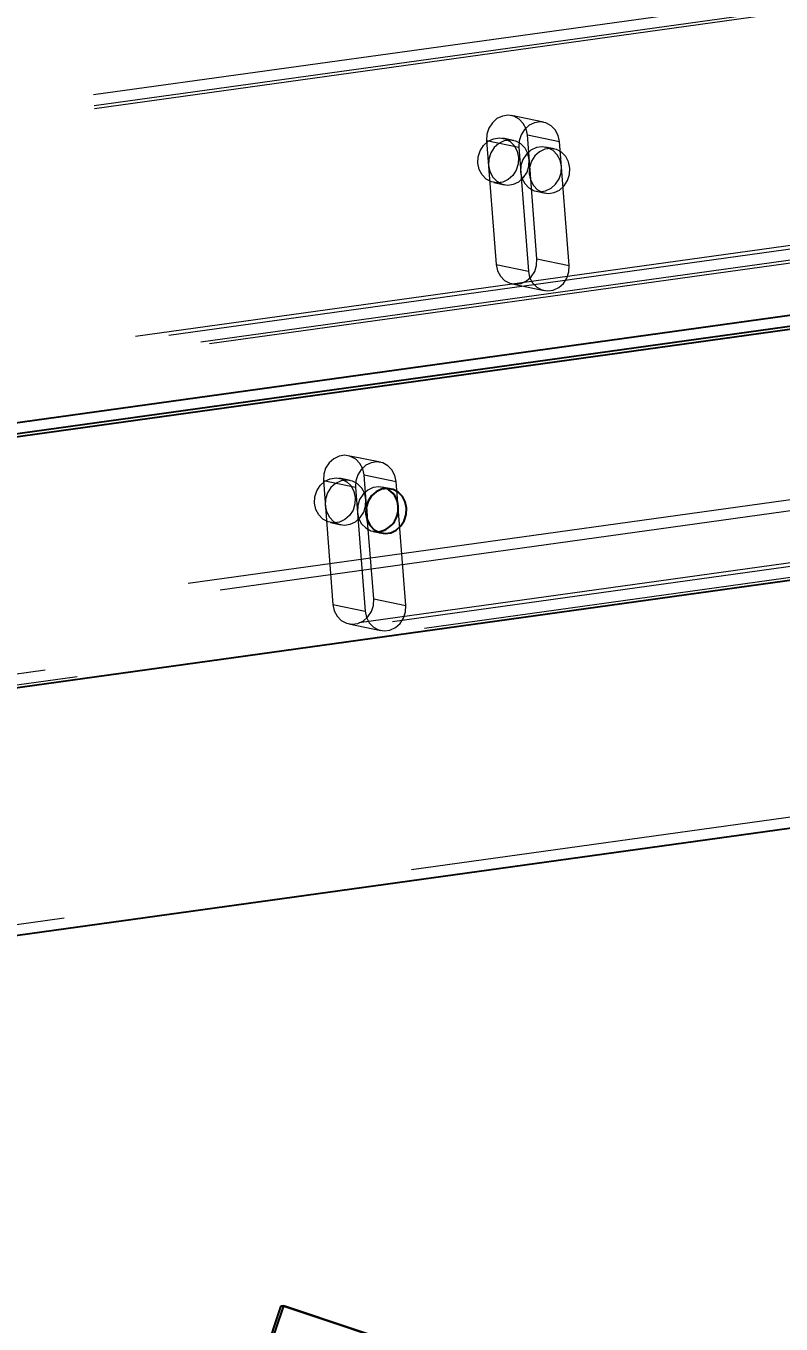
# Model space of a CAD drawing. Header units: millimetres. Extents: x 122 to 2816, y -707 to 556.
# Drawn here: x 674.863 to 676.23, y 299.546 to 301.897 of the extents above; entities that cross this region are included whole.
import ezdxf

# ---------------------------------------------------------------- set-up
doc = ezdxf.new("R2010")
doc.units = ezdxf.units.MM
doc.header["$PDSIZE"] = -1
doc.linetypes.add('HIDDEN', pattern=[1.905, 1.27, -0.635])
doc.layers.add('FORMAT', color=7, linetype='Continuous')
doc.styles.add('SLDTEXTSTYLE7', font='TXT', dxfattribs={"width": 0.75})
doc.dimstyles.new('SLDDIMSTYLE3', dxfattribs={"dimtxt": 1.852083, "dimasz": 1.852083, "dimexe": 0, "dimexo": 0.625, "dimgap": 0.463021, "dimtad": 1, "dimdec": 0, "dimlfac": 110, "dimrnd": 1e-09, "dimzin": 12, "dimtxsty": 'SLDTEXTSTYLE7', "dimsah": 1, "dimcen": 2.5, "dimazin": 3, "dimtfac": 1, "dimtdec": 0, "dimtmove": 0, "dimatfit": 3, "dimfrac": 2, "dimtzin": 12})

# ---------------------------------------------------------------- blocks, each defined once
blk = doc.blocks.new('*D1067')
at = {"layer": 'Defpoints', "color": 0}
for p in [(676.2391, 299.5884), (731.8934, 299.5884), (673.5119, 291.4066)]:
    blk.add_point(p, dxfattribs=at)
at = {"layer": 'FORMAT', "color": 0, "lineweight": -2}
for p, q in [((676.3016, 299.5884), (731.8934, 299.5884)), ((731.8934, 297.7363), (731.8934, 293.2586)), ((673.5744, 291.4066), (731.8934, 291.4066)), ((731.8934, 291.4066), (731.8934, 285.3873))]:
    blk.add_line(p, q, dxfattribs=at)
at = {"layer": 'FORMAT', "color": 0}
for points in [[(731.5847, 297.7363), (732.2021, 297.7363), (731.8934, 299.5884)], [(731.5847, 293.2586), (732.2021, 293.2586), (731.8934, 291.4066)]]:
    blk.add_solid(points, dxfattribs=at)
at = {"layer": 'FORMAT', "color": 0, "insert": (729.5783, 287.4709), "char_height": 1.85208, "attachment_point": 2, "rotation": 90, "style": 'SLDTEXTSTYLE7'}
blk.add_mtext('\\A1;900', dxfattribs=at)

msp = doc.modelspace()

# ---------------------------------------------------------------- linework, layer by layer
at = {"color": 7, "linetype": 'HIDDEN', "lineweight": 18}
for p, q in [((673.174154, 301.072994), (681.369485, 302.212255)), ((678.129622, 302.209218), (673.199725, 301.523897)), ((673.234494, 301.074702), (681.347872, 302.20257)), ((678.131156, 302.189391), (673.257815, 301.511931)), ((673.292584, 301.062736), (681.405962, 302.190604)), ((678.131566, 302.184103), (673.273305, 301.50874)), ((673.269264, 300.625507), (681.382641, 301.753375)), ((673.308075, 301.059545), (678.166335, 301.734909)), ((675.80004, 301.722644), (675.74195, 301.734609)), ((675.745427, 301.68969), (675.726064, 301.693678)), ((675.770576, 301.699668), (675.828666, 301.687702)), ((675.78796, 301.475071), (675.770576, 301.699668)), ((675.696818, 301.689415), (675.754908, 301.677449)), ((675.696818, 301.689415), (675.714202, 301.464817)), ((675.754908, 301.677449), (675.772293, 301.452852)), ((675.819008, 301.674533), (675.803517, 301.677724)), ((675.846051, 301.463105), (675.828666, 301.687702)), ((675.709557, 301.613543), (675.72892, 301.609554)), ((675.78701, 301.597588), (675.802501, 301.594398)), ((675.714202, 301.464817), (675.772293, 301.452852)), ((675.78796, 301.475071), (675.846051, 301.463105)), ((675.742828, 301.429876), (675.800918, 301.41791)), ((673.327354, 300.613542), (678.200695, 301.291001)), ((669.805194, 300.029909), (678.000525, 301.16917)), ((669.865534, 300.031617), (677.978911, 301.159485)), ((669.923624, 300.019651), (678.037002, 301.147519)), ((675.504329, 301.106781), (675.446239, 301.118747)), ((675.474864, 301.083806), (675.532955, 301.07184)), ((675.479239, 301.027284), (675.474864, 301.083806)), ((675.401106, 301.073552), (675.459197, 301.061587)), ((675.401106, 301.073552), (675.418491, 300.848955)), ((675.449716, 301.073827), (675.430352, 301.077816)), ((675.459197, 301.061587), (675.476581, 300.836989)), ((675.523297, 301.058671), (675.507806, 301.061862)), ((675.550339, 300.847242), (675.532955, 301.07184)), ((675.413846, 300.99768), (675.433209, 300.993692)), ((675.492249, 300.859208), (675.481331, 301.000258)), ((675.491299, 300.981726), (675.50679, 300.978535)), ((675.418491, 300.848955), (675.476581, 300.836989)), ((675.492249, 300.859208), (675.550339, 300.847242)), ((675.447117, 300.814014), (675.505207, 300.802048)), ((669.900303, 299.582422), (678.013681, 300.71029)), ((675.928492, 299.377822), (675.324777, 299.579006))]:
    msp.add_line(p, q, dxfattribs=at)
at = {"color": 7, "linetype": 'Continuous', "lineweight": 25}
for p, q in [((677.236499, 301.510308), (674.589533, 301.142344)), ((677.249846, 301.492122), (674.591068, 301.122516)), ((677.253406, 301.487273), (674.591477, 301.117229)), ((674.626247, 300.668034), (677.541037, 301.073229)), ((675.481331, 301.000258), (675.479239, 301.027284)), ((674.660607, 300.224127), (677.854608, 300.668136)), ((675.328673, 299.579006), (673.029469, 292.679292)), ((674.458924, 296.980656), (675.324777, 299.579006)), ((675.324777, 299.579006), (675.328673, 299.579006)), ((675.932388, 299.377822), (675.328673, 299.579006))]:
    msp.add_line(p, q, dxfattribs=at)
at = {"color": 7, "linetype": 'HIDDEN', "lineweight": 18, "flags": 128}
for points in [[(675.770576, 301.699668), (675.7682, 301.71085), (675.763029, 301.720711), (675.755482, 301.728452), (675.74617, 301.733445), (675.735848, 301.735287), (675.725351, 301.733828), (675.71553, 301.729186), (675.707181, 301.721737), (675.70098, 301.712085), (675.69743, 301.701012), (675.696818, 301.689415)], [(675.828666, 301.687702), (675.82629, 301.698884), (675.82112, 301.708745), (675.813572, 301.716486), (675.80426, 301.72148), (675.793938, 301.723321), (675.783441, 301.721862), (675.77362, 301.71722), (675.765271, 301.709772), (675.75907, 301.70012), (675.75552, 301.689046), (675.754908, 301.677449)], [(675.680931, 301.648484), (675.681544, 301.660081), (675.685094, 301.671155), (675.691295, 301.680806), (675.699644, 301.688255), (675.709464, 301.692897), (675.719961, 301.694356), (675.730284, 301.692514), (675.739596, 301.687521), (675.747143, 301.67978), (675.752314, 301.669919), (675.754689, 301.658737), (675.754077, 301.64714), (675.750527, 301.636067), (675.744326, 301.626415), (675.735977, 301.618966), (675.726156, 301.614324), (675.715659, 301.612865), (675.705337, 301.614707), (675.696025, 301.6197), (675.688477, 301.627441), (675.683307, 301.637302), (675.680931, 301.648484)], [(675.774053, 301.654749), (675.771677, 301.665931), (675.766506, 301.675792), (675.758959, 301.683532), (675.749647, 301.688526), (675.739325, 301.690368), (675.728828, 301.688908), (675.719007, 301.684267), (675.710658, 301.676818), (675.704457, 301.667166), (675.700907, 301.656093), (675.700295, 301.644495), (675.70267, 301.633313), (675.707841, 301.623452), (675.715388, 301.615712), (675.7247, 301.610718), (675.735023, 301.608876), (675.745519, 301.610336), (675.75534, 301.614978), (675.763689, 301.622426), (675.76989, 301.632078), (675.77344, 301.643151), (675.774053, 301.654749)], [(675.832143, 301.642783), (675.829767, 301.653965), (675.824597, 301.663826), (675.817049, 301.671567), (675.807737, 301.67656), (675.797415, 301.678402), (675.786918, 301.676943), (675.777097, 301.672301), (675.768748, 301.664852), (675.762547, 301.6552), (675.758997, 301.644127), (675.758385, 301.63253), (675.76076, 301.621347), (675.765931, 301.611487), (675.773478, 301.603746), (675.78279, 301.598752), (675.793113, 301.596911), (675.80361, 301.59837), (675.81343, 301.603012), (675.821779, 301.61046), (675.82798, 301.620112), (675.83153, 301.631186), (675.832143, 301.642783)], [(675.847633, 301.639592), (675.845258, 301.650774), (675.840087, 301.660635), (675.83254, 301.668376), (675.823228, 301.673369), (675.812905, 301.675211), (675.802409, 301.673752), (675.792588, 301.66911), (675.784239, 301.661661), (675.778038, 301.652009), (675.774488, 301.640936), (675.773875, 301.629339), (675.776251, 301.618157), (675.781422, 301.608296), (675.788969, 301.600555), (675.798281, 301.595562), (675.808603, 301.59372), (675.8191, 301.595179), (675.828921, 301.599821), (675.83727, 301.60727), (675.843471, 301.616921), (675.847021, 301.627995), (675.847633, 301.639592)], [(675.714202, 301.464817), (675.716578, 301.453635), (675.721749, 301.443775), (675.729296, 301.436034), (675.738608, 301.43104), (675.74893, 301.429199), (675.759427, 301.430658), (675.769248, 301.4353), (675.777597, 301.442748), (675.783798, 301.4524), (675.787348, 301.463473), (675.78796, 301.475071)], [(675.772293, 301.452852), (675.774668, 301.44167), (675.779839, 301.431809), (675.787386, 301.424068), (675.796698, 301.419074), (675.807021, 301.417233), (675.817517, 301.418692), (675.827338, 301.423334), (675.835687, 301.430783), (675.841888, 301.440434), (675.845438, 301.451508), (675.846051, 301.463105)], [(675.474864, 301.083806), (675.472489, 301.094988), (675.467318, 301.104849), (675.459771, 301.112589), (675.450459, 301.117583), (675.440136, 301.119425), (675.42964, 301.117965), (675.419819, 301.113323), (675.41147, 301.105875), (675.405269, 301.096223), (675.401719, 301.08515), (675.401106, 301.073552)], [(675.532955, 301.07184), (675.530579, 301.083022), (675.525408, 301.092883), (675.517861, 301.100624), (675.508549, 301.105617), (675.498227, 301.107459), (675.48773, 301.106), (675.477909, 301.101358), (675.46956, 301.093909), (675.463359, 301.084257), (675.459809, 301.073184), (675.459197, 301.061587)], [(675.38522, 301.032621), (675.385832, 301.044219), (675.389383, 301.055292), (675.395583, 301.064944), (675.403932, 301.072393), (675.413753, 301.077035), (675.42425, 301.078494), (675.434573, 301.076652), (675.443885, 301.071658), (675.451432, 301.063918), (675.456603, 301.054057), (675.458978, 301.042875), (675.458366, 301.031277), (675.454815, 301.020204), (675.448615, 301.010552), (675.440266, 301.003104), (675.430445, 300.998462), (675.419948, 300.997002), (675.409625, 300.998844), (675.400313, 301.003838), (675.392766, 301.011578), (675.387595, 301.021439), (675.38522, 301.032621)], [(675.478341, 301.038886), (675.475966, 301.050068), (675.470795, 301.059929), (675.463248, 301.06767), (675.453936, 301.072663), (675.443613, 301.074505), (675.433117, 301.073046), (675.423296, 301.068404), (675.414947, 301.060955), (675.408746, 301.051303), (675.405196, 301.04023), (675.404583, 301.028633), (675.406959, 301.017451), (675.41213, 301.00759), (675.419677, 300.999849), (675.428989, 300.994856), (675.439311, 300.993014), (675.449808, 300.994473), (675.459629, 300.999115), (675.467978, 301.006564), (675.474179, 301.016216), (675.477729, 301.027289), (675.478341, 301.038886)], [(675.515359, 301.059332), (675.512026, 301.060698), (675.501704, 301.062539), (675.491207, 301.06108), (675.481386, 301.056438), (675.473037, 301.04899), (675.466836, 301.039338), (675.463286, 301.028264), (675.462674, 301.016667), (675.465049, 301.005485), (675.47022, 300.995624), (675.477767, 300.987883), (675.487079, 300.98289), (675.497401, 300.981048), (675.499237, 300.981065)], [(675.418491, 300.848955), (675.420867, 300.837773), (675.426037, 300.827912), (675.433585, 300.820171), (675.442897, 300.815178), (675.453219, 300.813336), (675.463716, 300.814795), (675.473537, 300.819437), (675.481886, 300.826886), (675.488087, 300.836538), (675.491637, 300.847611), (675.492249, 300.859208)], [(675.476581, 300.836989), (675.478957, 300.825807), (675.484128, 300.815946), (675.491675, 300.808205), (675.500987, 300.803212), (675.511309, 300.80137), (675.521806, 300.802829), (675.531627, 300.807471), (675.539976, 300.81492), (675.546177, 300.824572), (675.549727, 300.835645), (675.550339, 300.847242)]]:
    msp.add_lwpolyline(points, dxfattribs=at)
at = {"color": 7, "linetype": 'Continuous', "lineweight": 25, "flags": 128}
msp.add_lwpolyline([(675.551922, 301.02373), (675.549547, 301.034912), (675.544376, 301.044772), (675.536829, 301.052513), (675.527517, 301.057507), (675.517194, 301.059348), (675.506697, 301.057889), (675.496877, 301.053247), (675.488528, 301.045799), (675.482327, 301.036147), (675.478776, 301.025074), (675.478164, 301.013476), (675.48054, 301.002294), (675.48571, 300.992433), (675.493258, 300.984692), (675.50257, 300.979699), (675.512892, 300.977857), (675.523389, 300.979316), (675.53321, 300.983958), (675.541559, 300.991407), (675.54776, 301.001059), (675.55131, 301.012132), (675.551922, 301.02373)], dxfattribs=at)
at = {"color": 7, "linetype": 'Continuous', "lineweight": 25}
for centre, radius, start, end in [((675.498066, 301.025033), 0.038412, 2.816594, 63.243758), ((675.495435, 301.022161), 0.041272, 275.285783, 6.621698)]:
    msp.add_arc(centre, radius, start, end, dxfattribs=at)

# ---------------------------------------------------------------- dimensions: what is measured, and where the dimension line sits
at = {"layer": 'FORMAT'}
dim = msp.add_linear_dim(base=(731.893394, 299.588383), p1=(673.511862, 291.406565), p2=(676.239135, 299.588383), angle=90, dimstyle='SLDDIMSTYLE3', dxfattribs=at)
dim.commit()
dim.dimension.update_dxf_attribs({"geometry": '*D1067', "text_midpoint": (731.893394, 287.470888), "dimtype": 160})

doc.saveas('drawing.dxf')
